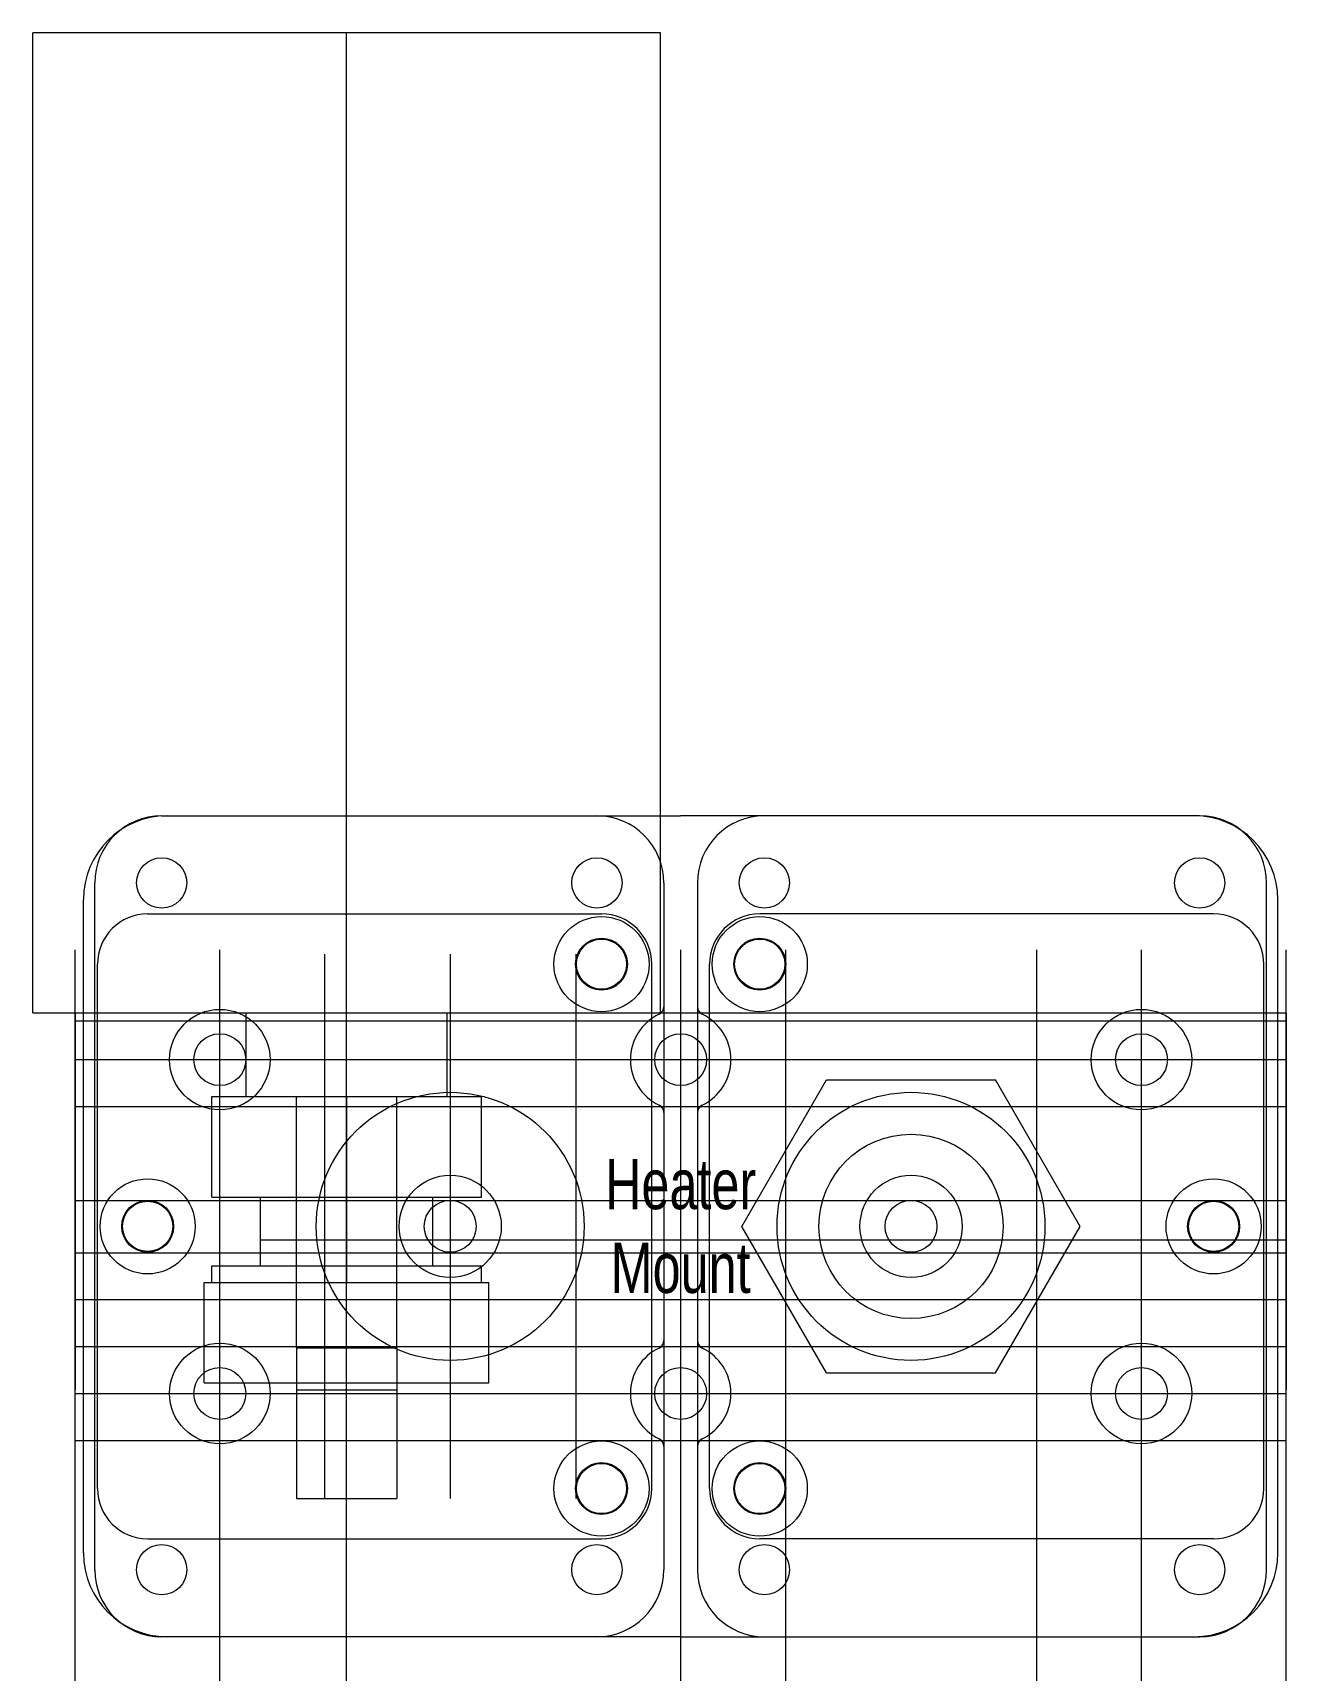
# Model space of a CAD drawing. Header units: millimetres. Extents: x -99 to 252, y -279 to 142.
# Drawn here: x -38.7 to 36.2, y 44 to 141.7 of the extents above; entities that cross this region are included whole.
import ezdxf

# ---------------------------------------------------------------- set-up
doc = ezdxf.new("R2010")
doc.units = ezdxf.units.MM
doc.layers.get('0').update_dxf_attribs({"linetype": 'CONTINUOUS', "lineweight": 0, "true_color": 0x000000})
for name, color, linetype, lineweight, true_color in [('Bowden-Drive-Bottom', 7, 'CONTINUOUS', 0, 0x000000), ('Bowden-Drive-Top', 7, 'CONTINUOUS', 0, 0x000000), ('Drawings', 5, 'CONTINUOUS', 0, 0x0000ff), ('Drawings - Bearing', 2, 'CONTINUOUS', 0, 0xffff00), ('Drawings-Extruder', 5, 'CONTINUOUS', 0, 0x0000ff), ('Drawings-Magnet', 7, 'CONTINUOUS', 0, 0x000000), ('Drawings-Motor', 3, 'CONTINUOUS', 0, 0x00ff00), ('Drawings-Pulley', 1, 'CONTINUOUS', 0, 0xff0000), ('Heater Mount', 7, 'CONTINUOUS', 0, 0x000000), ('Heater Mount Text', 1, 'CONTINUOUS', 0, 0xff0000), ('Insulator Retainer', 7, 'CONTINUOUS', 0, 0x000000), ('Insulator Top', 7, 'CONTINUOUS', 0, 0x000000), ('Steel Washer', 7, 'CONTINUOUS', 0, 0x000000), ('Steel Washer 2', 7, 'CONTINUOUS', 0, 0x000000)]:
    doc.layers.add(name, color=color, linetype=linetype, lineweight=lineweight, true_color=true_color)
doc.styles.get("Standard").update_dxf_attribs({"font": 'txt', "width": 0.75})

msp = doc.modelspace()

# ---------------------------------------------------------------- linework, layer by layer
for p, q in [((-36.175, 83.247), (36.175, 83.247)), ((-36.175, 77.647), (36.175, 77.647)), ((-36.175, 72.047), (36.175, 72.047)), ((-36.175, 68.922), (36.175, 68.922)), ((-36.175, 63.322), (36.175, 63.322)), ((-36.175, 57.722), (36.175, 57.722))]:
    msp.add_line(p, q)
at = {"layer": 'Bowden-Drive-Bottom'}
for p, q in [((31, 95), (5, 95)), ((1, 91), (1, 50)), ((35, 50), (35, 91)), ((5, 46), (31, 46))]:
    msp.add_line(p, q, dxfattribs=at)
for centre, radius in [((5, 91), 1.5), ((5, 91), 1.5), ((31, 91), 1.5), ((31, 91), 1.5), ((13.762, 70.497), 5.5), ((5, 50), 1.5), ((5, 50), 1.5), ((31, 50), 1.5), ((31, 50), 1.5)]:
    msp.add_circle(centre, radius, dxfattribs=at)
for centre, start, end in [((5, 91), 90, 180), ((31, 91), 360, 90), ((5, 50), 180, 270), ((31, 50), 270, 360)]:
    msp.add_arc(centre, 4, start, end, dxfattribs=at)
at = {"layer": 'Bowden-Drive-Top'}
for p, q in [((31, 95), (5, 95)), ((1, 91), (1, 83.61)), ((35, 50), (35, 91)), ((3.659, 70.497), (8.711, 79.247)), ((8.711, 79.247), (18.814, 79.247)), ((23.866, 70.497), (18.814, 79.247)), ((1, 77.285), (1, 63.685)), ((8.711, 61.747), (3.659, 70.497)), ((18.814, 61.747), (23.866, 70.497)), ((8.711, 61.747), (18.814, 61.747)), ((1, 57.36), (1, 50)), ((5, 46), (31, 46))]:
    msp.add_line(p, q, dxfattribs=at)
for centre, radius in [((5, 91), 1.5), ((5, 91), 1.5), ((31, 91), 1.5), ((31, 91), 1.5), ((27.525, 80.447), 3), ((27.525, 60.522), 3), ((5, 50), 1.5), ((5, 50), 1.5), ((31, 50), 1.5), ((31, 50), 1.5)]:
    msp.add_circle(centre, radius, dxfattribs=at)
for centre, radius, start, end in [((5, 91), 4, 90, 180), ((31, 91), 4, 360, 90), ((1.5, 83.61), 0.5, 180, 244.62307), ((0, 80.447), 3, 295.37693, 64.62307), ((1.5, 77.285), 0.5, 115.37693, 180), ((1.5, 63.685), 0.5, 180, 244.62307), ((0, 60.522), 3, 295.37693, 64.62307), ((1.5, 57.36), 0.5, 115.37693, 180), ((5, 50), 4, 180, 270), ((31, 50), 4, 270, 360)]:
    msp.add_arc(centre, radius, start, end, dxfattribs=at)
at = {"layer": 'Drawings'}
for p, q in [((-36.175, 36.997), (-36.175, 86.997)), ((-27.525, -33.003), (-27.525, 86.997)), ((0, 86.997), (0, -33.003)), ((6.262, 86.997), (6.262, -33.003)), ((21.262, 86.997), (21.262, -33.003)), ((27.525, -33.003), (27.525, 86.997)), ((36.175, 36.997), (36.175, 86.997)), ((-21.263, 86.747), (-21.263, 54.247)), ((-13.763, 86.747), (-13.763, 54.247)), ((-6.263, 86.747), (-6.263, 54.247)), ((-36.175, 80.447), (36.175, 80.447)), ((-36.175, 66.122), (36.175, 66.122)), ((-36.175, 60.522), (36.175, 60.522))]:
    msp.add_line(p, q, dxfattribs=at)
at = {"layer": 'Drawings - Bearing'}
for p, q in [((-28.45, 67.147), (-11.45, 67.147)), ((-28.45, 61.147), (-28.45, 67.147)), ((-11.45, 61.147), (-11.45, 67.147)), ((-28.45, 61.147), (-11.45, 61.147))]:
    msp.add_line(p, q, dxfattribs=at)
at = {"layer": 'Drawings-Extruder'}
for p, q in [((-36.175, 83.247), (-36.175, 60.747)), ((-19.95, -0.003), (-19.95, 83.247)), ((36.175, 83.247), (36.175, 60.747)), ((36.175, 82.747), (-36.175, 82.747))]:
    msp.add_line(p, q, dxfattribs=at)
at = {"layer": 'Drawings-Magnet'}
for p, q in [((-22.95, 63.247), (-16.95, 63.247)), ((-22.95, 63.247), (-22.95, 54.247)), ((-16.95, 63.247), (-16.95, 54.247)), ((-22.95, 60.747), (-16.95, 60.747)), ((-22.95, 54.247), (-16.95, 54.247))]:
    msp.add_line(p, q, dxfattribs=at)
at = {"layer": 'Drawings-Motor'}
for p, q in [((-38.7, 83.247), (-38.7, 141.747)), ((-1.2, 141.747), (-38.7, 141.747)), ((-19.95, 61.147), (-19.95, 141.747)), ((-1.2, 83.247), (-1.2, 141.747)), ((-38.7, 83.247), (-1.2, 83.247)), ((-25.95, 78.247), (-25.95, 83.247)), ((-13.95, 78.247), (-13.95, 83.247)), ((-25.95, 78.247), (-13.95, 78.247)), ((-22.95, 63.247), (-22.95, 78.247)), ((-16.95, 63.247), (-16.95, 78.247)), ((-22.95, 63.247), (-16.95, 63.247))]:
    msp.add_line(p, q, dxfattribs=at)
at = {"layer": 'Drawings-Pulley'}
for p, q in [((-28, 78.247), (-11.9, 78.247)), ((-28, 72.247), (-28, 78.247)), ((-19.95, 78.247), (-19.95, 67.147)), ((-11.9, 72.247), (-11.9, 78.247)), ((-28, 72.247), (-11.9, 72.247)), ((-25.1, 68.147), (-25.1, 72.247)), ((-14.8, 68.147), (-14.8, 72.247)), ((-25.1, 69.697), (36.175, 69.697)), ((-28, 68.147), (-11.9, 68.147)), ((-28, 67.147), (-28, 68.147)), ((-11.9, 67.147), (-11.9, 68.147)), ((-28, 67.147), (-11.9, 67.147))]:
    msp.add_line(p, q, dxfattribs=at)
at = {"layer": 'Heater Mount'}
for p, q in [((-30.675, 95), (0, 95)), ((30.675, 95), (0, 95)), ((-35.675, 51), (-35.675, 90)), ((35.675, 51), (35.675, 90)), ((0, 46), (-30.675, 46)), ((0, 46), (30.675, 46))]:
    msp.add_line(p, q, dxfattribs=at)
for centre, radius in [((-31, 91), 1.5), ((-5, 91), 1.5), ((5, 91), 1.5), ((31, 91), 1.5), ((-4.726, 86.148), 2.84), ((4.726, 86.148), 2.84), ((-27.525, 80.447), 1.55), ((0, 80.447), 1.55), ((27.525, 80.447), 1.55), ((-31.835, 70.497), 2.84), ((31.835, 70.497), 2.84), ((-13.763, 70.497), 1.55), ((13.762, 70.497), 1.55), ((-27.525, 60.522), 1.55), ((0, 60.522), 1.55), ((27.525, 60.522), 1.55), ((-4.726, 54.846), 2.84), ((4.726, 54.846), 2.84), ((-31, 50), 1.5), ((-5, 50), 1.5), ((5, 50), 1.5), ((31, 50), 1.5)]:
    msp.add_circle(centre, radius, dxfattribs=at)
for centre, start, end in [((-30.675, 90), 90, 180), ((30.675, 90), 360, 90), ((-30.675, 51), 180, 270), ((30.675, 51), 270, 360)]:
    msp.add_arc(centre, 5, start, end, dxfattribs=at)
at = {"layer": 'Insulator Retainer'}
for p, q in [((-31, 95), (-5, 95)), ((31, 95), (5, 95)), ((-35, 50), (-35, 91)), ((-1, 91), (-1, 50)), ((1, 91), (1, 50)), ((35, 50), (35, 91)), ((-5, 46), (-31, 46)), ((5, 46), (31, 46))]:
    msp.add_line(p, q, dxfattribs=at)
for centre, radius in [((-31, 91), 1.5), ((-31, 91), 1.5), ((-5, 91), 1.5), ((-5, 91), 1.5), ((5, 91), 1.5), ((5, 91), 1.5), ((31, 91), 1.5), ((31, 91), 1.5), ((-4.726, 86.148), 1.5), ((4.726, 86.148), 1.5), ((-13.763, 70.497), 8), ((13.762, 70.497), 8), ((-31.835, 70.497), 1.5), ((31.835, 70.497), 1.5), ((-4.726, 54.846), 1.5), ((4.726, 54.846), 1.5), ((-31, 50), 1.5), ((-31, 50), 1.5), ((-5, 50), 1.5), ((-5, 50), 1.5), ((5, 50), 1.5), ((5, 50), 1.5), ((31, 50), 1.5), ((31, 50), 1.5)]:
    msp.add_circle(centre, radius, dxfattribs=at)
for centre, start, end in [((-31, 91), 90, 180), ((-5, 91), 0, 90), ((5, 91), 90, 180), ((31, 91), 360, 90), ((-31, 50), 180, 270), ((-5, 50), 270, 0), ((5, 50), 180, 270), ((31, 50), 270, 360)]:
    msp.add_arc(centre, 4, start, end, dxfattribs=at)
at = {"layer": 'Insulator Top'}
for p, q in [((-31, 95), (-5, 95)), ((31, 95), (5, 95)), ((-35, 50), (-35, 91)), ((-1, 91), (-1, 83.61)), ((1, 91), (1, 83.61)), ((35, 50), (35, 91)), ((-1, 77.285), (-1, 63.685)), ((1, 77.285), (1, 63.685)), ((-1, 57.36), (-1, 50)), ((1, 57.36), (1, 50)), ((-5, 46), (-31, 46)), ((5, 46), (31, 46))]:
    msp.add_line(p, q, dxfattribs=at)
for centre, radius in [((-31, 91), 1.5), ((-31, 91), 1.5), ((-5, 91), 1.5), ((-5, 91), 1.5), ((5, 91), 1.5), ((5, 91), 1.5), ((31, 91), 1.5), ((31, 91), 1.5), ((-4.726, 86.148), 1.5), ((4.726, 86.148), 1.5), ((-27.525, 80.447), 3), ((27.525, 80.447), 3), ((-31.835, 70.497), 1.5), ((-13.763, 70.497), 1.55), ((13.762, 70.497), 1.55), ((31.835, 70.497), 1.5), ((-27.525, 60.522), 3), ((27.525, 60.522), 3), ((-4.726, 54.846), 1.5), ((4.726, 54.846), 1.5), ((-31, 50), 1.5), ((-31, 50), 1.5), ((-5, 50), 1.5), ((-5, 50), 1.5), ((5, 50), 1.5), ((5, 50), 1.5), ((31, 50), 1.5), ((31, 50), 1.5)]:
    msp.add_circle(centre, radius, dxfattribs=at)
for centre, radius, start, end in [((-31, 91), 4, 90, 180), ((-5, 91), 4, 0, 90), ((5, 91), 4, 90, 180), ((31, 91), 4, 360, 90), ((0, 80.447), 3, 115.37693, 244.62307), ((-1.5, 83.61), 0.5, 295.37693, 0), ((1.5, 83.61), 0.5, 180, 244.62307), ((0, 80.447), 3, 295.37693, 64.62307), ((-1.5, 77.285), 0.5, 0, 64.62307), ((1.5, 77.285), 0.5, 115.37693, 180), ((-1.5, 63.685), 0.5, 295.37693, 0), ((1.5, 63.685), 0.5, 180, 244.62307), ((0, 60.522), 3, 115.37693, 244.62307), ((0, 60.522), 3, 295.37693, 64.62307), ((-1.5, 57.36), 0.5, 0, 64.62307), ((1.5, 57.36), 0.5, 115.37693, 180), ((-31, 50), 4, 180, 270), ((-5, 50), 4, 270, 0), ((5, 50), 4, 180, 270), ((31, 50), 4, 270, 360)]:
    msp.add_arc(centre, radius, start, end, dxfattribs=at)
at = {"layer": 'Steel Washer'}
for p, q in [((-31.835, 89.148), (-4.726, 89.148)), ((-34.835, 54.846), (-34.835, 86.148)), ((-1.726, 54.846), (-1.726, 86.148)), ((-31.835, 51.846), (-4.726, 51.846))]:
    msp.add_line(p, q, dxfattribs=at)
for centre, radius in [((-4.726, 86.148), 1.55), ((-13.763, 70.497), 3.05), ((-31.835, 70.497), 1.55), ((-4.726, 54.846), 1.55)]:
    msp.add_circle(centre, radius, dxfattribs=at)
for centre, start, end in [((-31.835, 86.148), 90, 180), ((-4.726, 86.148), 0, 90), ((-31.835, 54.846), 180, 270), ((-4.726, 54.846), 270, 0)]:
    msp.add_arc(centre, 3, start, end, dxfattribs=at)
at = {"layer": 'Steel Washer 2'}
for p, q in [((31.835, 89.148), (4.726, 89.148)), ((1.726, 54.846), (1.726, 86.148)), ((34.835, 54.846), (34.835, 86.148)), ((31.835, 51.846), (4.726, 51.846))]:
    msp.add_line(p, q, dxfattribs=at)
for centre, radius in [((4.726, 86.148), 1.55), ((13.762, 70.497), 3.05), ((31.835, 70.497), 1.55), ((4.726, 54.846), 1.55)]:
    msp.add_circle(centre, radius, dxfattribs=at)
for centre, start, end in [((4.726, 86.148), 90, 180), ((31.835, 86.148), 360, 90), ((4.726, 54.846), 180, 270), ((31.835, 54.846), 270, 360)]:
    msp.add_arc(centre, 3, start, end, dxfattribs=at)

# ---------------------------------------------------------------- texts
at = {"layer": 'Heater Mount Text', "insert": (0, 70.5), "char_height": 3, "width": 100, "attachment_point": 5}
msp.add_mtext('Heater\\PMount', dxfattribs=at)

doc.saveas('drawing.dxf')
